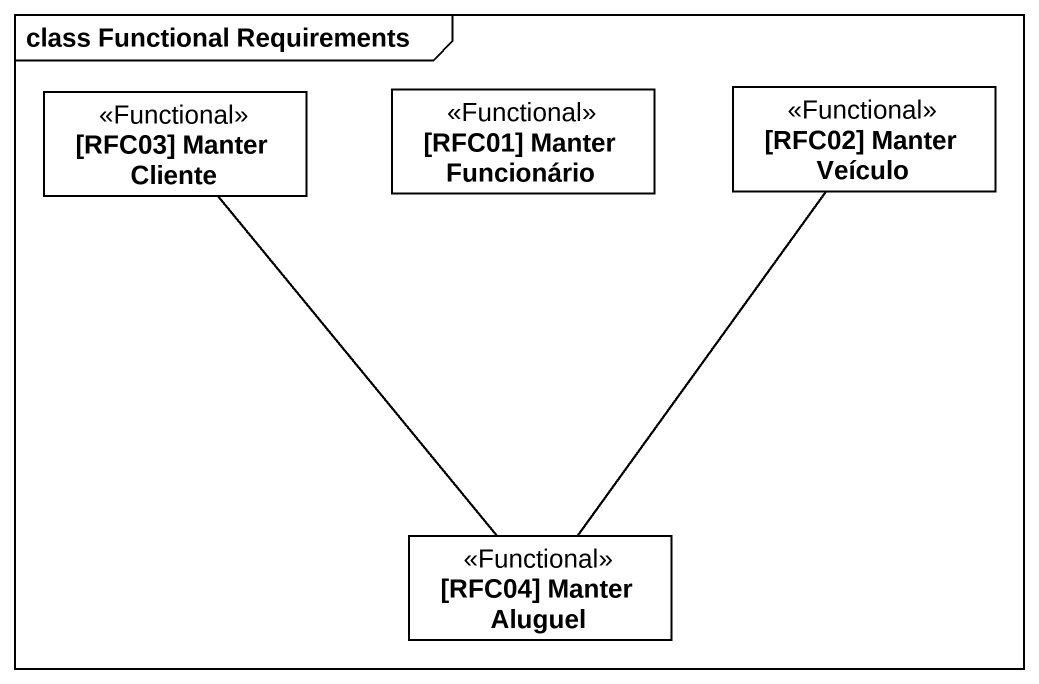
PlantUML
@startuml
mainframe class Functional Requirements
hide circle
hide empty members
class "[RFC03] Manter Cliente" as RFC03_Manter_Cliente <<Functional>>
class "[RFC01] Manter Funcionário" as RFC01_Manter_Funcionário <<Functional>>
class "[RFC02] Manter Veículo" as RFC02_Manter_Veículo <<Functional>>
class "[RFC04] Manter Aluguel" as RFC04_Manter_Aluguel <<Functional>>
RFC04_Manter_Aluguel -up- RFC03_Manter_Cliente
RFC04_Manter_Aluguel -up- RFC02_Manter_Veículo
@enduml
